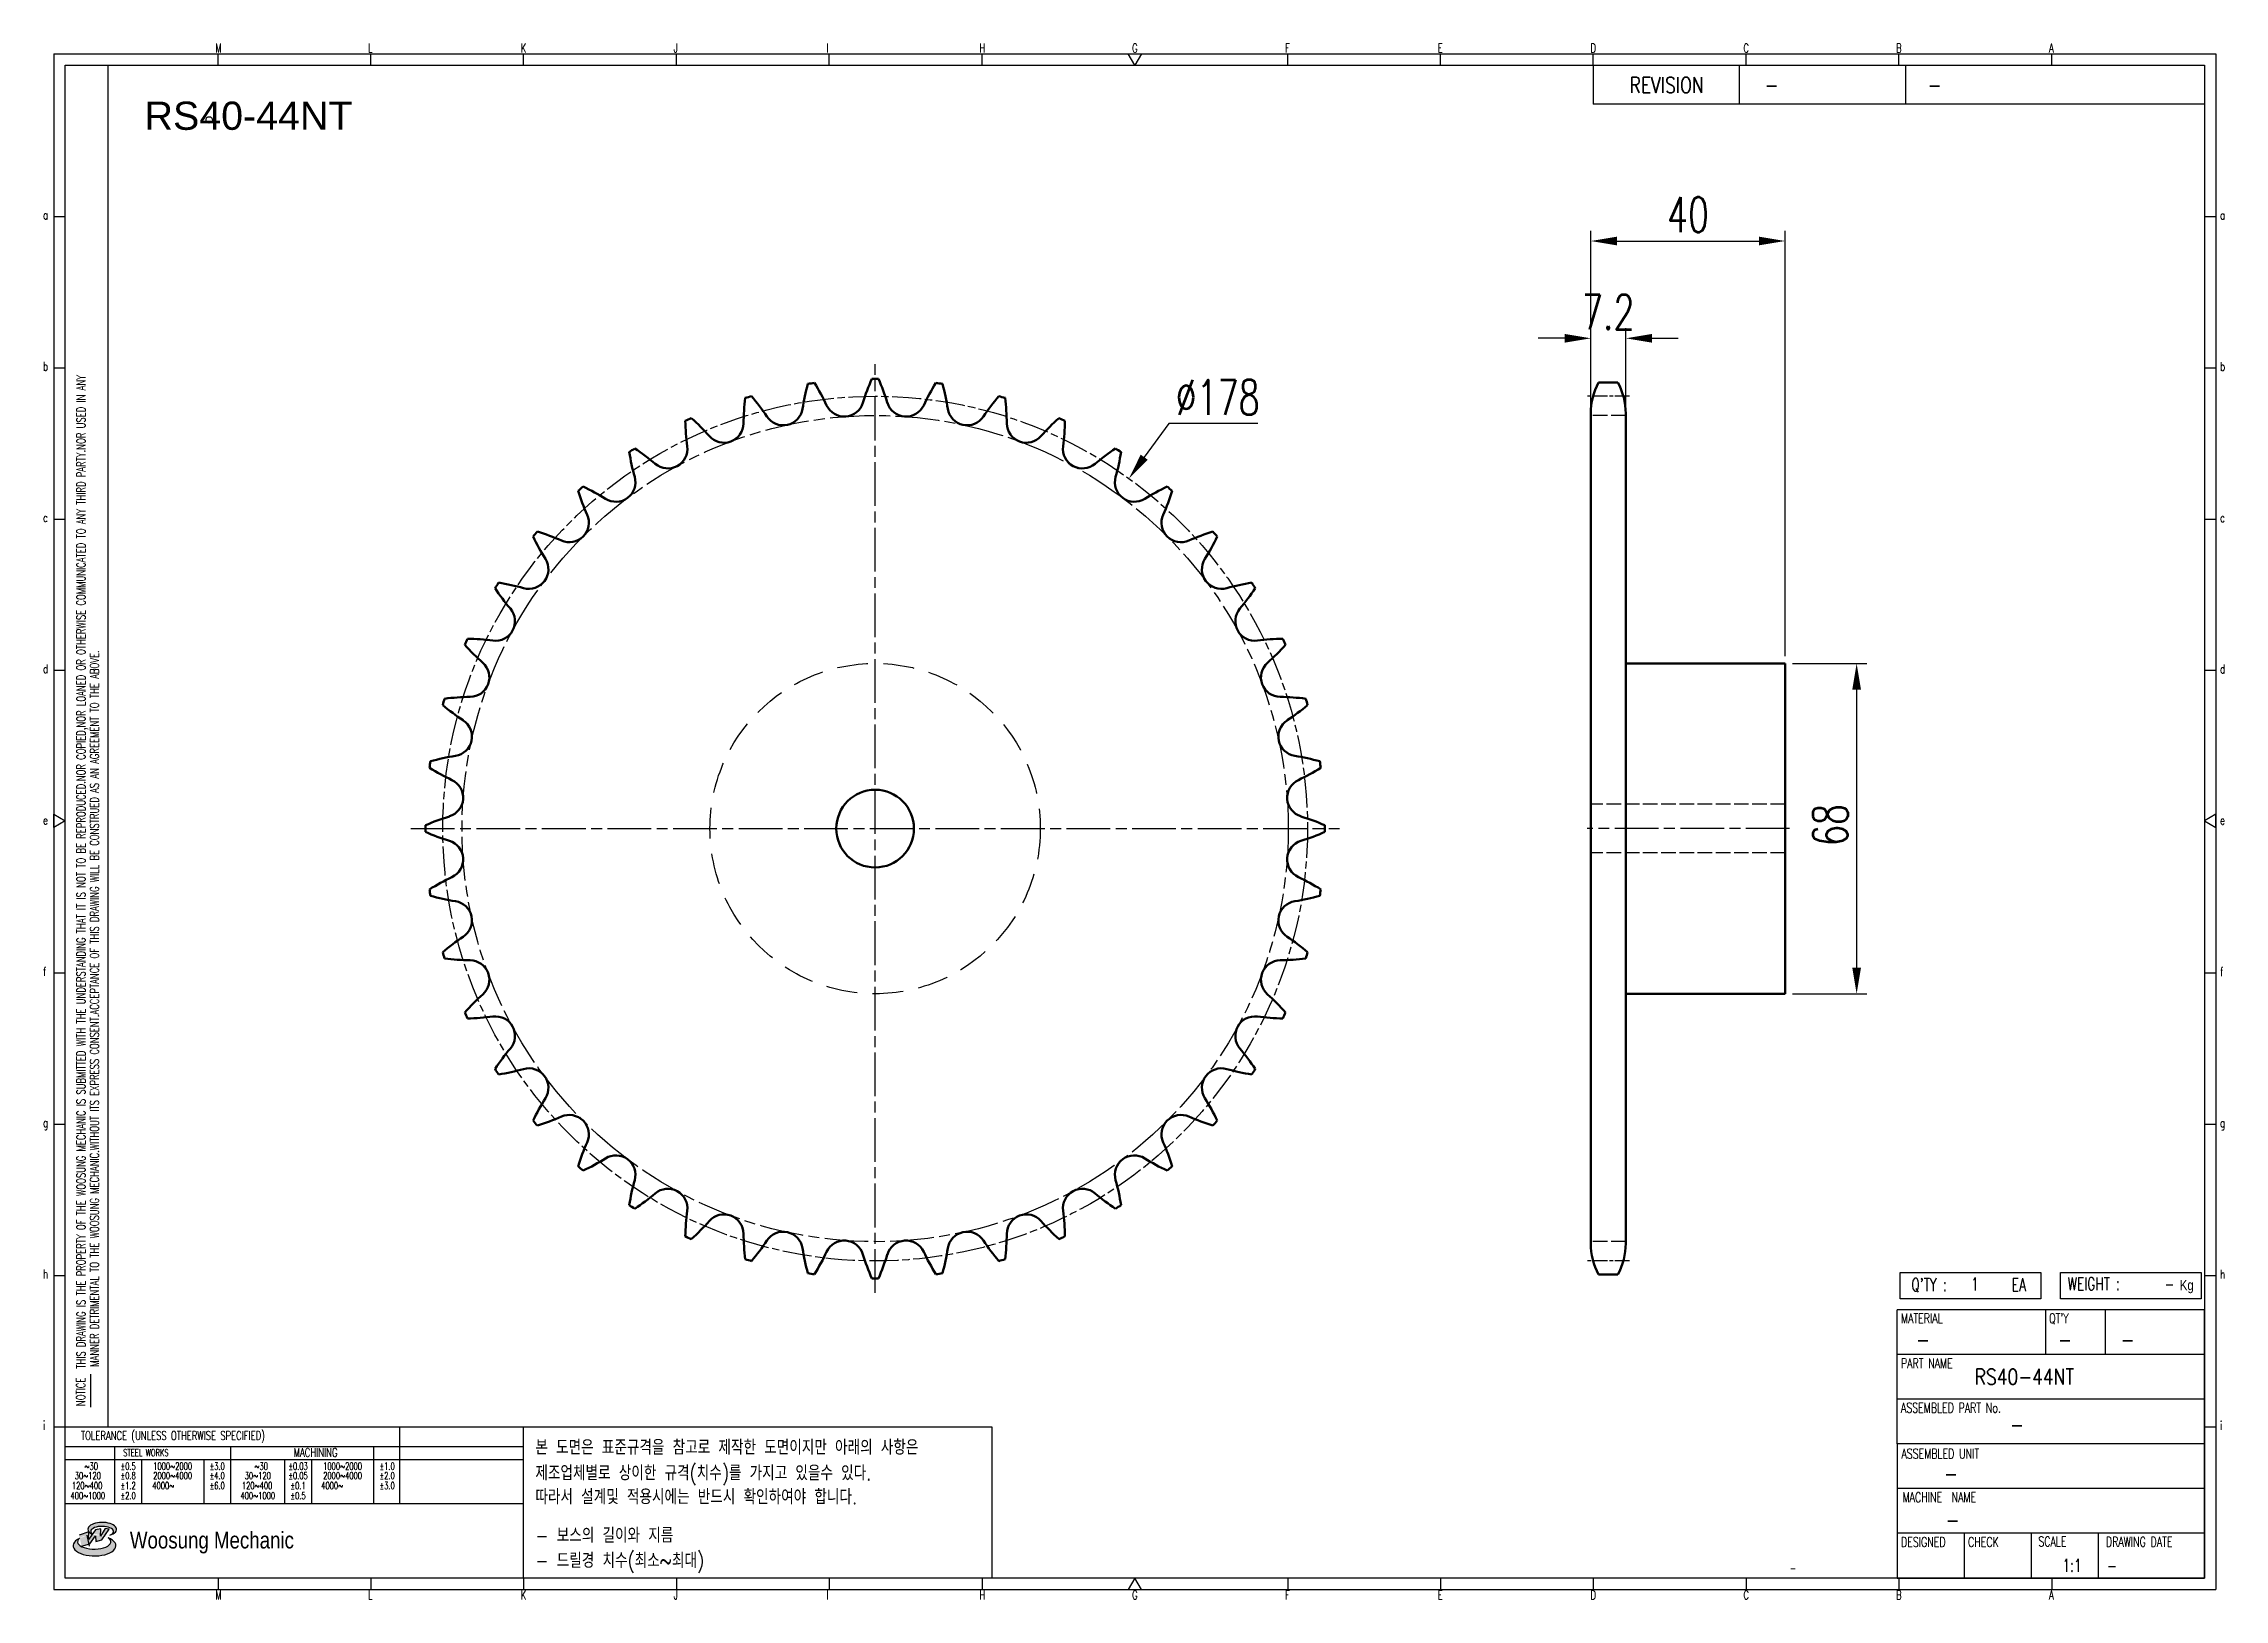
# Model space of a CAD drawing. Header units: millimetres. Extents: x 24041 to 24490, y 30 to 350.
import ezdxf
from ezdxf.enums import TextEntityAlignment as Align

# ---------------------------------------------------------------- set-up
doc = ezdxf.new("R2010")
doc.units = ezdxf.units.MM
for name, pattern in [('AM_ISO02W050', [7.5, 6, -1.5]), ('AM_ISO02W050x2', [3.75, 3, -0.75]), ('AM_ISO08W050', [18, 12, -1.5, 3, -1.5]), ('AM_ISO08W050x2', [9, 6, -0.75, 1.5, -0.75]), ('HIDDEN', [9.525, 6.35, -3.175])]:
    doc.linetypes.add(name, pattern=pattern)
for name, color, linetype, lineweight in [('AM_0N', 7, 'Continuous', 50), ('AM_3N', 6, 'AM_ISO02W050', 25), ('AM_7', 4, 'AM_ISO08W050', 25), ('AM_7N', 4, 'AM_ISO08W050', 25)]:
    doc.layers.add(name, color=color, linetype=linetype, lineweight=lineweight)
for name, color, linetype in [('HL', 2, 'HIDDEN'), ('S-DIM', 7, 'Continuous'), ('TITLE', 7, 'Continuous'), ('도면레이아웃', 7, 'Continuous')]:
    doc.layers.add(name, color=color, linetype=linetype)
doc.styles.add('HAN', font='ROMANS.shx', dxfattribs={"width": 0.7, "bigfont": 'whgtxt.shx'})
doc.styles.add('HKD_ST2', font='romans.shx', dxfattribs={"width": 0.7, "height": 4, "bigfont": '@extfont2.shx'})
doc.styles.add('HSG', font='SIMPLEX.shx', dxfattribs={"width": 0.7, "bigfont": 'HSG.shx'})
doc.styles.add('ROMANS', font='romans.shx', dxfattribs={"width": 0.7, "bigfont": 'whgtxt.shx'})
doc.styles.add('SLDTEXTSTYLE4', font='arial.ttf', dxfattribs={"width": 0.8})
doc.styles.get("Standard").update_dxf_attribs({"font": 'arial.ttf'})
doc.dimstyles.new('APP16', dxfattribs={"dimscale": 3, "dimtxt": 2.4, "dimasz": 1.8, "dimexe": 0.7, "dimexo": 0.5, "dimgap": 0.6, "dimtad": 1, "dimtoh": 1, "dimdec": 1, "dimrnd": 0.01, "dimzin": 9, "dimdsep": 46, "dimtxsty": 'HSG', "dimcen": 0, "dimclrd": 1, "dimclre": 1, "dimclrt": 256, "dimazin": 2, "dimtp": 1, "dimtm": 1, "dimtfac": 0.5, "dimtdec": 1, "dimtofl": 0, "dimtmove": 0, "dimatfit": 3, "dimfxl": 0, "dimtvp": 1, "dimtolj": 2, "dimlwd": -1, "dimlwe": -1, "dimarcsym": 0})

# ---------------------------------------------------------------- blocks, each defined once
blk = doc.blocks.new('SUYWSHJH')
at = {"layer": '도면레이아웃'}
h = blk.add_hatch(color=10, dxfattribs=at)
h.paths.add_polyline_path([(1.544, 35.177), (1.554, 34.966), (1.779, 35.034), (2.054, 35.422), (1.908, 35.446), (1.728, 35.167), (1.741, 35.439), (1.547, 35.405), (1.292, 35.041), (1.295, 35.33), (0.943, 35.208), (1.03, 34.8), (1.336, 34.885)])
edge = h.paths.add_edge_path()
edge.add_ellipse((1.795, 35.421), major_axis=(-0.53, 0), ratio=0.487785, start_angle=122.36065, end_angle=403.39574)
edge.add_line((1.411, 35.244), (1.419, 35.261))
edge.add_ellipse((1.798, 35.344), major_axis=(-0.423, 0), ratio=0.444396, start_angle=131.58977, end_angle=386.19408, ccw=False)
edge = h.paths.add_edge_path()
edge.add_ellipse((1.512, 34.815), major_axis=(-0.793, 0), ratio=0.480113, start_angle=314.67633, end_angle=590.85213)
edge.add_ellipse((1.501, 34.958), major_axis=(-0.62, 0), ratio=0.43311, start_angle=331.7024, end_angle=574.42495, ccw=False)
for p, q in [((0, 90.118), (80.15, 90.118)), ((0, 90.118), (0, 33.191)), ((6.089, 89.693), (6.089, 90.118)), ((11.753, 89.693), (11.753, 90.118)), ((17.418, 89.693), (17.418, 90.118)), ((23.082, 89.693), (23.082, 90.118)), ((28.746, 89.693), (28.746, 90.118)), ((34.411, 89.693), (34.411, 90.118)), ((45.739, 89.693), (45.739, 90.118)), ((51.404, 89.693), (51.404, 90.118)), ((57.068, 89.693), (57.068, 90.118)), ((62.732, 89.693), (62.732, 90.118)), ((68.397, 89.693), (68.397, 90.118)), ((74.061, 89.693), (74.061, 90.118)), ((80.15, 90.118), (80.15, 33.191)), ((0, 84.085), (0.425, 84.085)), ((79.725, 84.085), (80.15, 84.085)), ((0, 78.478), (0.425, 78.478)), ((79.725, 78.478), (80.15, 78.478)), ((0, 72.87), (0.425, 72.87)), ((79.725, 72.87), (80.15, 72.87)), ((0, 67.262), (0.425, 67.262)), ((79.725, 67.262), (80.15, 67.262)), ((0, 56.047), (0.425, 56.047)), ((79.725, 56.047), (80.15, 56.047)), ((0, 50.439), (0.425, 50.439)), ((79.725, 50.439), (80.15, 50.439)), ((0, 44.832), (0.425, 44.832)), ((79.725, 44.832), (80.15, 44.832)), ((1.377, 39.947), (1.377, 41.174)), ((0, 39.224), (0.425, 39.224)), ((79.725, 39.224), (80.15, 39.224)), ((0, 33.191), (80.15, 33.191)), ((6.089, 33.616), (6.089, 33.191)), ((11.753, 33.616), (11.753, 33.191)), ((17.418, 33.616), (17.418, 33.191)), ((23.082, 33.616), (23.082, 33.191)), ((28.746, 33.616), (28.746, 33.191)), ((34.411, 33.616), (34.411, 33.191)), ((45.739, 33.616), (45.739, 33.191)), ((51.404, 33.616), (51.404, 33.191)), ((57.068, 33.616), (57.068, 33.191)), ((62.732, 33.616), (62.732, 33.191)), ((68.397, 33.616), (68.397, 33.191)), ((74.061, 33.616), (74.061, 33.191))]:
    blk.add_line(p, q)
at = {"color": 2}
for p, q in [((2.017, 39.224), (2.017, 89.693)), ((0.425, 39.224), (17.418, 39.224)), ((12.816, 39.224), (12.816, 36.382)), ((17.418, 33.616), (17.418, 39.224)), ((0.425, 38.487), (17.418, 38.487)), ((0.425, 38.012), (17.418, 38.012)), ((2.257, 38.487), (2.257, 36.382)), ((3.257, 38.012), (3.257, 36.382)), ((5.557, 38.012), (5.557, 36.382)), ((6.557, 38.5), (6.557, 36.382)), ((8.557, 38.012), (8.557, 36.382)), ((9.557, 38.026), (9.557, 36.382)), ((11.857, 38.487), (11.857, 36.382)), ((0.425, 36.382), (17.418, 36.382))]:
    blk.add_line(p, q, dxfattribs=at)
at = {"color": 6, "ltscale": 0.5}
for p, q in [((57.068, 89.693), (57.068, 88.246)), ((62.47, 89.693), (62.47, 88.246)), ((68.635, 89.693), (68.635, 88.246)), ((79.725, 88.246), (57.068, 88.246)), ((68.336, 38.59), (68.336, 43.563)), ((79.725, 43.563), (68.336, 43.563)), ((73.827, 43.563), (73.827, 41.905)), ((76.037, 43.563), (76.037, 41.905)), ((79.725, 38.59), (79.725, 43.563)), ((79.725, 41.905), (68.336, 41.905)), ((79.725, 40.248), (68.336, 40.248)), ((68.336, 38.59), (68.336, 33.616)), ((79.725, 38.59), (68.336, 38.59)), ((79.725, 33.616), (79.725, 38.59)), ((79.725, 36.932), (68.336, 36.932)), ((79.725, 35.274), (68.336, 35.274)), ((70.822, 33.616), (70.822, 35.274)), ((73.309, 33.616), (73.309, 35.274)), ((75.796, 33.616), (75.796, 35.274)), ((68.336, 33.616), (79.725, 33.616))]:
    blk.add_line(p, q, dxfattribs=at)
for points in [[(40.075, 89.693), (39.83, 90.118), (40.32, 90.118)], [(0.425, 89.693), (79.725, 89.693), (79.725, 33.616), (0.425, 33.616)], [(0.425, 61.679), (0, 61.433), (0, 61.924)], [(79.725, 61.679), (80.15, 61.433), (80.15, 61.924)], [(40.075, 33.616), (39.83, 33.191), (40.32, 33.191)]]:
    blk.add_lwpolyline(points, close=True)
at = {"layer": 'TITLE', "color": 20}
for p, q in [((68.449, 43.961), (68.449, 44.936)), ((68.449, 44.936), (73.654, 44.936)), ((73.654, 44.936), (73.654, 43.961)), ((74.39, 43.961), (74.39, 44.936)), ((74.39, 44.936), (79.595, 44.936)), ((79.595, 44.936), (79.595, 43.961)), ((73.654, 43.961), (68.449, 43.961)), ((79.595, 43.961), (74.39, 43.961))]:
    blk.add_line(p, q, dxfattribs=at)
at = {"layer": '도면레이아웃'}
for p, q in [((1.295, 35.33), (0.943, 35.208)), ((1.03, 34.8), (1.336, 34.885)), ((1.224, 35.208), (1.311, 34.8)), ((1.224, 35.208), (1.224, 35.208)), ((1.547, 35.405), (1.292, 35.041)), ((1.292, 35.041), (1.295, 35.33)), ((1.336, 34.885), (1.544, 35.177)), ((1.419, 35.261), (1.411, 35.244)), ((1.544, 35.177), (1.554, 34.966)), ((1.741, 35.439), (1.547, 35.405)), ((1.554, 34.966), (1.779, 35.034)), ((1.908, 35.446), (1.728, 35.167)), ((1.728, 35.167), (1.741, 35.439)), ((1.779, 35.034), (2.054, 35.422)), ((2.054, 35.422), (1.908, 35.446))]:
    blk.add_line(p, q, dxfattribs=at)
for centre, major_axis, ratio, start_param, end_param in [((1.795, 35.421), (-0.53, 0), 0.487785, 2.135596, 7.040584), ((1.512, 34.815), (-0.793, 0), 0.480113, 5.492138, 10.312315), ((1.501, 34.958), (-0.62, 0), 0.43311, 5.789299, 10.025607), ((1.798, 35.344), (-0.423, 0), 0.444396, 2.296675, 6.740358)]:
    blk.add_ellipse(centre, major_axis=major_axis, ratio=ratio, start_param=start_param, end_param=end_param, dxfattribs=at)
at = {"color": 4, "style": 'HKD_ST2', "width": 0.7}
for s, p in [('M', (5.988, 90.164)), ('L', (11.652, 90.164)), ('K', (17.316, 90.164)), ('J', (22.981, 90.164)), ('I', (28.645, 90.164)), ('H', (34.309, 90.164)), ('G', (39.974, 90.164)), ('F', (45.638, 90.164)), ('E', (51.302, 90.164)), ('D', (56.967, 90.164)), ('C', (62.631, 90.164)), ('B', (68.295, 90.164)), ('A', (73.96, 90.164)), ('a', (-0.395, 83.976)), ('a', (80.305, 83.97)), ('b', (-0.395, 78.368)), ('b', (80.305, 78.362)), ('c', (-0.395, 72.76)), ('c', (80.305, 72.754)), ('d', (-0.395, 67.153)), ('d', (80.305, 67.147)), ('e', (-0.395, 61.545)), ('e', (80.305, 61.539)), ('f', (-0.395, 55.937)), ('f', (80.305, 55.931)), ('g', (-0.395, 50.33)), ('g', (80.305, 50.324)), ('h', (-0.395, 44.722)), ('h', (80.305, 44.716)), ('i', (-0.395, 39.114)), ('i', (80.305, 39.108)), ('M', (5.988, 32.824)), ('L', (11.652, 32.824)), ('K', (17.316, 32.824)), ('J', (22.981, 32.824)), ('I', (28.645, 32.824)), ('H', (34.309, 32.824)), ('G', (39.974, 32.824)), ('F', (45.638, 32.824)), ('E', (51.302, 32.824)), ('D', (56.967, 32.824)), ('C', (62.631, 32.824)), ('B', (68.295, 32.824)), ('A', (73.96, 32.824))]:
    blk.add_text(s, height=0.326, dxfattribs=at).set_placement(p)
for s, height, style, width, p in [('REVISION', 0.5806, 'HAN', 0.8, (58.415, 88.664)), ('-', 0.581, 'HAN', 0.8, (63.426, 88.664)), ('-', 0.581, 'HAN', 0.8, (69.468, 88.664)), ("Q'TY : ", 0.4746, 'HKD_ST2', 0.7, (68.857, 44.253)), ('1', 0.475, 'HKD_ST2', 0.7, (71.071, 44.275)), ('EA', 0.4746, 'HKD_ST2', 0.7, (72.578, 44.253)), ('WEIGHT : ', 0.4746, 'HKD_ST2', 0.7, (74.65, 44.286)), ('-', 0.581, 'HAN', 0.8, (69.029, 42.157)), ('-', 0.581, 'HAN', 0.8, (74.289, 42.157)), ('-', 0.581, 'HAN', 0.8, (76.623, 42.157)), ('-', 0.581, 'HAN', 0.8, (72.515, 39.013)), ('-', 0.581, 'HAN', 0.8, (70.067, 37.189)), ('-', 0.581, 'HAN', 0.8, (70.126, 35.48)), ('1:1', 0.4746, 'HKD_ST2', 0.7, (74.458, 33.848)), ('-', 0.475, 'HKD_ST2', 0.7, (76.112, 33.837))]:
    blk.add_text(s, height=height, dxfattribs=dict(style=style, width=width)).set_placement(p)
at = {"color": 6, "style": 'HKD_ST2', "width": 0.7}
for s, p in [(' THIS DRAWING IS THE PROPERTY OF THE WOOSUNG MECHANIC IS SUBMITTED WITH THE UNDERSTANDING THAT IT IS NOT TO BE REPRODUCED.NOR COPIED,NOR LOANED OR OTHERWISE COMMUNICATED TO ANY THIRD PARTY.NOR USED IN ANY', (1.173, 41.217)), ('MANNER DETRIMENTAL TO THE WOOSUNG MECHANIC.WITHOUT ITS EXPRESS CONSENT.ACCEPTANCE OF THIS DRAWING WILL BE CONSTRUED AS AN AGREEMENT TO THE ABOVE.', (1.672, 41.447))]:
    blk.add_text(s, height=0.326266, rotation=90, dxfattribs=at).set_placement(p)
at = {"style": 'HKD_ST2', "width": 0.7}
blk.add_text('-', height=0.475, dxfattribs=at).set_placement((78.613, 44.286), align=Align.RIGHT)
at = {"color": 4, "style": 'HKD_ST2', "width": 0.7}
for s, height, p in [('MATERIAL', 0.3651, (68.474, 43.425)), ("QT'Y", 0.3651, (73.965, 43.425)), ('PART NAME', 0.3651, (68.474, 41.756)), ('ASSEMBLED PART No.', 0.36511, (68.474, 40.109)), ('ASSEMBLED UNIT', 0.36511, (68.49, 38.408)), ('MACHINE  NAME', 0.36511, (68.532, 36.794)), ('DESIGNED', 0.3651, (68.474, 35.136)), ('CHECK', 0.3651, (70.961, 35.136)), ('SCALE', 0.3651, (73.566, 35.153)), ('DRAWING DATE', 0.36511, (76.071, 35.141))]:
    blk.add_text(s, height=height, dxfattribs=at).set_placement(p, align=Align.TOP_LEFT)
at = {"style": 'HKD_ST2', "width": 0.7}
blk.add_text('NOTICE', height=0.3263, rotation=90, dxfattribs=at).set_placement((1.163, 39.988))
for s, height, style, width, p in [('TOLERANCE (UNLESS OTHERWISE SPECIFIED)', 0.32627, 'HKD_ST2', 0.7, (4.417, 38.896)), ('-', 0.326, 'ROMANS', 0.65, (64.469, 33.975))]:
    blk.add_text(s, height=height, dxfattribs=dict(style=style, width=width)).set_placement(p, align=Align.MIDDLE_CENTER)
at = {"color": 4, "style": 'HKD_ST2', "width": 0.7}
for s, height, p in [('STEEL WORKS', 0.26101, (3.416, 38.268)), ('MACHINING', 0.3263, (9.707, 38.27)), ('%%P0.5', 0.261, (2.757, 37.762)), ('%%P0.8', 0.261, (2.757, 37.411)), ('%%P3.0', 0.261, (6.057, 37.762)), ('%%P4.0', 0.261, (6.057, 37.411)), ('%%P0.03', 0.261, (9.057, 37.762)), ('%%P0.05', 0.261, (9.057, 37.411)), ('%%P1.0', 0.261, (12.357, 37.762)), ('%%P2.0', 0.261, (12.357, 37.411)), ('%%P1.2', 0.261, (2.757, 37.045)), ('%%P2.0', 0.261, (2.757, 36.67)), ('%%P6.0', 0.261, (6.057, 37.045)), ('%%P0.1', 0.261, (9.057, 37.045)), ('%%P0.5', 0.261, (9.057, 36.67)), ('%%P3.0', 0.261, (12.357, 37.045))]:
    blk.add_text(s, height=height, dxfattribs=at).set_placement(p, align=Align.MIDDLE)
for s, height, p in [('30%%126120', 0.261, (1.263, 37.411)), ('%%12630', 0.261, (1.389, 37.762)), ('2000%%1264000', 0.26101, (4.407, 37.411)), ('1000%%1262000', 0.26101, (4.407, 37.762)), ('30%%126120', 0.261, (7.563, 37.411)), ('%%12630', 0.261, (7.689, 37.762)), ('2000%%1264000', 0.26101, (10.707, 37.411)), ('1000%%1262000', 0.26101, (10.707, 37.762)), ('400%%1261000', 0.26101, (1.263, 36.67)), ('120%%126400', 0.26101, (1.237, 37.045)), ('4000%%126', 0.261, (4.061, 37.045)), ('400%%1261000', 0.26101, (7.563, 36.67)), ('120%%126400', 0.26101, (7.537, 37.045)), ('4000%%126', 0.261, (10.321, 37.045))]:
    blk.add_text(s, height=height, dxfattribs=at).set_placement(p, align=Align.MIDDLE_CENTER)
at = {"color": 1, "style": 'SLDTEXTSTYLE4', "width": 0.8}
blk.add_text('Woosung Mechanic', height=0.61957, dxfattribs=at).set_placement((2.822, 34.711))
at = {"layer": 'TITLE', "width": 0.8}
blk.add_text('Kg', height=0.3789, dxfattribs=at).set_placement((78.807, 44.286))
blk = doc.blocks.new('*D2')
at = {"layer": 'Defpoints', "color": 0, "transparency": 16777216}
for p in [(24264.19, 260.37), (24159.72, 116.22)]:
    blk.add_point(p, dxfattribs=at)
at = {"layer": 'S-DIM', "color": 1, "transparency": 16777216}
for p, q in [((24272.38, 271.68), (24267.36, 264.74)), ((24290.74, 271.68), (24272.38, 271.68))]:
    blk.add_line(p, q, dxfattribs=at)
blk.add_solid([(24266.63, 265.27), (24268.08, 264.21), (24264.19, 260.37)], dxfattribs=at)
at = {"layer": 'S-DIM', "transparency": 16777216, "insert": (24282.46, 277.08), "char_height": 7.2, "attachment_point": 5, "style": 'HSG'}
blk.add_mtext('\\A2;∅178', dxfattribs=at)
blk = doc.blocks.new('*D3')
at = {"layer": 'Defpoints', "color": 0, "transparency": 16777216}
for p in [(24366.48, 289.22), (24359.28, 273.71), (24366.48, 273.33)]:
    blk.add_point(p, dxfattribs=at)
at = {"layer": 'S-DIM', "color": 1, "transparency": 16777216}
for p, q in [((24353.88, 289.22), (24348.48, 289.22)), ((24359.28, 275.21), (24359.28, 291.32)), ((24366.48, 274.83), (24366.48, 291.32)), ((24371.88, 289.22), (24377.28, 289.22))]:
    blk.add_line(p, q, dxfattribs=at)
for points in [[(24353.88, 290.12), (24353.88, 288.32), (24359.28, 289.22)], [(24371.88, 290.12), (24371.88, 288.32), (24366.48, 289.22)]]:
    blk.add_solid(points, dxfattribs=at)
at = {"layer": 'S-DIM', "transparency": 16777216, "insert": (24362.88, 294.62), "char_height": 7.2, "attachment_point": 5, "style": 'HSG'}
blk.add_mtext('\\A2;7.2', dxfattribs=at)
blk = doc.blocks.new('*D4')
at = {"layer": 'Defpoints', "color": 0, "transparency": 16777216}
for p in [(24399.28, 309.25), (24359.28, 273.71), (24399.28, 222.29)]:
    blk.add_point(p, dxfattribs=at)
at = {"layer": 'S-DIM', "color": 1, "transparency": 16777216}
for p, q in [((24359.28, 275.21), (24359.28, 311.35)), ((24399.28, 223.79), (24399.28, 311.35)), ((24364.68, 309.25), (24393.88, 309.25))]:
    blk.add_line(p, q, dxfattribs=at)
for points in [[(24364.68, 310.15), (24364.68, 308.35), (24359.28, 309.25)], [(24393.88, 310.15), (24393.88, 308.35), (24399.28, 309.25)]]:
    blk.add_solid(points, dxfattribs=at)
at = {"layer": 'S-DIM', "transparency": 16777216, "insert": (24379.28, 314.65), "char_height": 7.2, "attachment_point": 5, "style": 'HSG'}
blk.add_mtext('\\A2;40', dxfattribs=at)
blk = doc.blocks.new('*D5')
at = {"layer": 'Defpoints', "color": 0, "transparency": 16777216}
for p in [(24399.28, 222.29), (24399.28, 154.29), (24414.01, 154.29)]:
    blk.add_point(p, dxfattribs=at)
at = {"layer": 'S-DIM', "color": 1, "transparency": 16777216}
for p, q in [((24400.78, 222.29), (24416.11, 222.29)), ((24414.01, 216.89), (24414.01, 159.69)), ((24400.78, 154.29), (24416.11, 154.29))]:
    blk.add_line(p, q, dxfattribs=at)
for points in [[(24413.11, 216.89), (24414.91, 216.89), (24414.01, 222.29)], [(24413.11, 159.69), (24414.91, 159.69), (24414.01, 154.29)]]:
    blk.add_solid(points, dxfattribs=at)
at = {"layer": 'S-DIM', "transparency": 16777216, "insert": (24408.61, 189.05), "char_height": 7.2, "attachment_point": 5, "rotation": 90, "style": 'HSG'}
blk.add_mtext('\\A2;68', dxfattribs=at)

msp = doc.modelspace()

# ---------------------------------------------------------------- linework, layer by layer
at = {"color": 4}
msp.add_lwpolyline([(24139.58, 65.16), (24236, 65.16), (24236, 34.01), (24139.58, 34.01)], close=True, dxfattribs=at)
msp.add_circle((24074.87, 334.17), 0.671)
at = {"layer": 'AM_0N'}
for p, q in [((24360.89, 280.11), (24364.87, 280.11)), ((24359.28, 273.71), (24359.28, 102.88)), ((24366.48, 273.71), (24366.48, 102.88)), ((24366.48, 222.29), (24399.28, 222.29)), ((24399.28, 222.29), (24399.28, 154.29)), ((24366.48, 154.29), (24399.28, 154.29)), ((24360.89, 96.48), (24364.87, 96.48))]:
    msp.add_line(p, q, dxfattribs=at)
msp.add_circle((24211.95, 188.29), 8, dxfattribs=at)
for centre, radius, start, end in [((24240.37, 268.02), 43.88, 164.3698, 171.25), ((24211.95, 188.29), 92.59, 97.7618, 98.6018), ((24162.23, 256.79), 43.88, 25.1136, 31.9938), ((24251.42, 263.17), 43.88, 156.188, 163.0682), ((24211.95, 188.29), 92.59, 89.58, 90.42), ((24172.48, 263.17), 43.88, 16.9318, 23.812), ((24261.68, 256.79), 43.88, 148.0062, 154.8864), ((24211.95, 188.29), 92.59, 81.3982, 82.2382), ((24183.54, 268.02), 43.88, 8.75, 15.6302), ((24372.78, 273.71), 13.5, 151.7009, 180), ((24352.98, 273.71), 13.5, 0, 28.2991), ((24228.73, 271.26), 43.88, 172.5516, 179.4318), ((24211.95, 188.29), 92.59, 105.9436, 106.7837), ((24152.99, 249.02), 43.88, 33.2955, 40.1756), ((24193.03, 275.31), 4.01, 213.2955, 351.25), ((24205.6, 277.12), 4.01, 205.1136, 343.0682), ((24218.31, 277.12), 4.01, 196.9318, 334.8864), ((24230.88, 275.31), 4.01, 188.75, 326.7045), ((24270.92, 249.02), 43.88, 139.8244, 146.7045), ((24211.95, 188.29), 92.59, 73.2163, 74.0564), ((24195.18, 271.26), 43.88, 0.5682, 7.4484), ((24211.95, 188.29), 92.59, 114.1254, 114.9655), ((24216.75, 272.8), 43.88, 180.7335, 187.6136), ((24144.95, 240.01), 43.88, 41.4773, 48.3574), ((24180.83, 271.73), 4.01, 221.4773, 359.4318), ((24243.07, 271.73), 4.01, 180.5682, 318.5227), ((24278.96, 240.01), 43.88, 131.6426, 138.5227), ((24211.95, 188.29), 92.59, 65.0345, 65.8746), ((24207.16, 272.8), 43.88, 352.3864, 359.2665), ((24211.95, 188.29), 92.59, 122.3073, 123.1473), ((24204.68, 272.62), 43.88, 188.9153, 195.7955), ((24138.27, 229.94), 43.88, 49.6591, 56.5393), ((24169.28, 266.45), 4.01, 229.6591, 7.6136), ((24254.63, 266.45), 4.01, 172.3864, 310.3409), ((24285.64, 229.94), 43.88, 123.4607, 130.3409), ((24211.95, 188.29), 92.59, 56.8527, 57.6927), ((24219.23, 272.62), 43.88, 344.2045, 351.0847), ((24158.59, 259.58), 4.01, 237.8409, 15.7955), ((24265.32, 259.58), 4.01, 164.2045, 302.1591), ((24211.95, 188.29), 92.59, 130.4891, 131.3291), ((24192.75, 270.73), 43.88, 197.0971, 203.9773), ((24133.09, 219.03), 43.88, 57.8409, 64.7211), ((24290.82, 219.03), 43.88, 115.2789, 122.1591), ((24231.16, 270.73), 43.88, 336.0227, 342.9029), ((24211.95, 188.29), 92.59, 48.6709, 49.5109), ((24148.99, 251.26), 4.01, 246.0227, 23.9773), ((24274.92, 251.26), 4.01, 156.0227, 293.9773), ((24211.95, 188.29), 92.59, 138.6709, 139.5109), ((24181.22, 267.16), 43.88, 205.2789, 212.1591), ((24129.52, 207.5), 43.88, 66.0227, 72.9029), ((24294.39, 207.5), 43.88, 107.0971, 113.9773), ((24242.69, 267.16), 43.88, 327.8409, 334.7211), ((24211.95, 188.29), 92.59, 40.4891, 41.3291), ((24140.67, 241.66), 4.01, 254.2045, 32.1591), ((24283.24, 241.66), 4.01, 147.8409, 285.7955), ((24211.95, 188.29), 92.59, 146.8527, 147.6927), ((24127.63, 195.57), 43.88, 74.2045, 81.0847), ((24296.28, 195.57), 43.88, 98.9153, 105.7955), ((24211.95, 188.29), 92.59, 32.3073, 33.1473), ((24133.8, 230.97), 4.01, 262.3864, 40.3409), ((24170.3, 261.98), 43.88, 213.4607, 220.3409), ((24290.11, 230.97), 4.01, 139.6591, 277.6136), ((24253.6, 261.98), 43.88, 319.6591, 326.5393), ((24211.95, 188.29), 92.59, 155.0345, 155.8746), ((24160.24, 255.3), 43.88, 221.6426, 228.5227), ((24127.45, 183.5), 43.88, 82.3864, 89.2665), ((24296.46, 183.5), 43.88, 90.7335, 97.6136), ((24263.67, 255.3), 43.88, 311.4773, 318.3574), ((24211.95, 188.29), 92.59, 24.1254, 24.9655), ((24128.52, 219.41), 4.01, 270.5682, 48.5227), ((24295.39, 219.41), 4.01, 131.4773, 269.4318), ((24211.95, 188.29), 92.59, 163.2163, 164.0564), ((24151.23, 247.26), 43.88, 229.8244, 236.7045), ((24128.99, 171.52), 43.88, 90.5682, 97.4484), ((24294.92, 171.52), 43.88, 82.5516, 89.4318), ((24272.68, 247.26), 43.88, 303.2955, 310.1756), ((24211.95, 188.29), 92.59, 15.9436, 16.7837), ((24124.94, 207.22), 4.01, 278.75, 56.7045), ((24298.97, 207.22), 4.01, 123.2955, 261.25), ((24211.95, 188.29), 92.59, 171.3982, 172.2382), ((24132.22, 159.88), 43.88, 98.75, 105.6302), ((24291.68, 159.88), 43.88, 74.3698, 81.25), ((24211.95, 188.29), 92.59, 7.7618, 8.6018), ((24143.46, 238.02), 43.88, 238.0062, 244.8864), ((24123.13, 194.65), 4.01, 286.9318, 64.8864), ((24300.78, 194.65), 4.01, 115.1136, 253.0682), ((24280.45, 238.02), 43.88, 295.1136, 301.9938), ((24137.08, 148.82), 43.88, 106.9318, 113.812), ((24211.95, 188.29), 92.59, 179.58, 180.42), ((24286.83, 148.82), 43.88, 66.188, 73.0682), ((24211.95, 188.29), 92.59, 359.58, 0.42), ((24137.08, 227.76), 43.88, 246.188, 253.0682), ((24123.13, 181.94), 4.01, 295.1136, 73.0682), ((24300.78, 181.94), 4.01, 106.9318, 244.8864), ((24286.83, 227.76), 43.88, 286.9318, 293.812), ((24143.46, 138.57), 43.88, 115.1136, 121.9938), ((24211.95, 188.29), 92.59, 187.7618, 188.6018), ((24280.45, 138.57), 43.88, 58.0062, 64.8864), ((24211.95, 188.29), 92.59, 351.3982, 352.2382), ((24132.22, 216.71), 43.88, 254.3698, 261.25), ((24124.94, 169.37), 4.01, 303.2955, 81.25), ((24298.97, 169.37), 4.01, 98.75, 236.7045), ((24291.68, 216.71), 43.88, 278.75, 285.6302), ((24151.23, 129.33), 43.88, 123.2955, 130.1756), ((24211.95, 188.29), 92.59, 195.9436, 196.7837), ((24272.68, 129.33), 43.88, 49.8244, 56.7045), ((24211.95, 188.29), 92.59, 343.2163, 344.0564), ((24128.99, 205.07), 43.88, 262.5516, 269.4318), ((24128.52, 157.17), 4.01, 311.4773, 89.4318), ((24295.39, 157.17), 4.01, 90.5682, 228.5227), ((24294.92, 205.07), 43.88, 270.5682, 277.4484), ((24160.24, 121.29), 43.88, 131.4773, 138.3574), ((24263.67, 121.29), 43.88, 41.6426, 48.5227), ((24211.95, 188.29), 92.59, 204.1254, 204.9655), ((24127.45, 193.09), 43.88, 270.7335, 277.6136), ((24133.8, 145.62), 4.01, 319.6591, 97.6136), ((24290.11, 145.62), 4.01, 82.3864, 220.3409), ((24296.46, 193.09), 43.88, 262.3864, 269.2665), ((24211.95, 188.29), 92.59, 335.0345, 335.8746), ((24170.3, 114.61), 43.88, 139.6591, 146.5393), ((24253.6, 114.61), 43.88, 33.4607, 40.3409), ((24211.95, 188.29), 92.59, 212.3073, 213.1473), ((24127.63, 181.02), 43.88, 278.9153, 285.7955), ((24140.67, 134.93), 4.01, 327.8409, 105.7955), ((24283.24, 134.93), 4.01, 74.2045, 212.1591), ((24296.28, 181.02), 43.88, 254.2045, 261.0847), ((24211.95, 188.29), 92.59, 326.8527, 327.6927), ((24181.22, 109.43), 43.88, 147.8409, 154.7211), ((24242.69, 109.43), 43.88, 25.2789, 32.1591), ((24211.95, 188.29), 92.59, 220.4891, 221.3291), ((24129.52, 169.09), 43.88, 287.0971, 293.9773), ((24148.99, 125.33), 4.01, 336.0227, 113.9773), ((24274.92, 125.33), 4.01, 66.0227, 203.9773), ((24294.39, 169.09), 43.88, 246.0227, 252.9029), ((24211.95, 188.29), 92.59, 318.6709, 319.5109), ((24192.75, 105.86), 43.88, 156.0227, 162.9029), ((24231.16, 105.86), 43.88, 17.0971, 23.9773), ((24211.95, 188.29), 92.59, 228.6709, 229.5109), ((24133.09, 157.55), 43.88, 295.2789, 302.1591), ((24158.59, 117.01), 4.01, 344.2045, 122.1591), ((24265.32, 117.01), 4.01, 57.8409, 195.7955), ((24290.82, 157.55), 43.88, 237.8409, 244.7211), ((24211.95, 188.29), 92.59, 310.4891, 311.3291), ((24204.68, 103.97), 43.88, 164.2045, 171.0847), ((24138.27, 146.64), 43.88, 303.4607, 310.3409), ((24169.28, 110.14), 4.01, 352.3864, 130.3409), ((24254.63, 110.14), 4.01, 49.6591, 187.6136), ((24285.64, 146.64), 43.88, 229.6591, 236.5393), ((24219.23, 103.97), 43.88, 8.9153, 15.7955), ((24211.95, 188.29), 92.59, 236.8527, 237.6927), ((24216.75, 103.79), 43.88, 172.3864, 179.2665), ((24180.83, 104.86), 4.01, 0.5682, 138.5227), ((24243.07, 104.86), 4.01, 41.4773, 179.4318), ((24207.16, 103.79), 43.88, 0.7335, 7.6136), ((24211.95, 188.29), 92.59, 302.3073, 303.1473), ((24211.95, 188.29), 92.59, 245.0345, 245.8746), ((24144.95, 136.58), 43.88, 311.6426, 318.5227), ((24228.73, 105.33), 43.88, 180.5682, 187.4484), ((24152.99, 127.57), 43.88, 319.8244, 326.7045), ((24193.03, 101.28), 4.01, 8.75, 146.7045), ((24205.6, 99.47), 4.01, 16.9318, 154.8864), ((24218.31, 99.47), 4.01, 25.1136, 163.0682), ((24230.88, 101.28), 4.01, 33.2955, 171.25), ((24270.92, 127.57), 43.88, 213.2955, 220.1756), ((24195.18, 105.33), 43.88, 352.5516, 359.4318), ((24278.96, 136.58), 43.88, 221.4773, 228.3574), ((24211.95, 188.29), 92.59, 294.1254, 294.9655), ((24211.95, 188.29), 92.59, 253.2163, 254.0564), ((24240.37, 108.56), 43.88, 188.75, 195.6302), ((24162.23, 119.8), 43.88, 328.0062, 334.8864), ((24251.42, 113.42), 43.88, 196.9318, 203.812), ((24172.48, 113.42), 43.88, 336.188, 343.0682), ((24261.68, 119.8), 43.88, 205.1136, 211.9938), ((24183.54, 108.56), 43.88, 344.3698, 351.25), ((24211.95, 188.29), 92.59, 285.9436, 286.7837), ((24372.78, 102.88), 13.5, 180, 208.2991), ((24352.98, 102.88), 13.5, 331.7009, 0), ((24211.95, 188.29), 92.59, 261.3982, 262.2382), ((24211.95, 188.29), 92.59, 269.58, 270.42), ((24211.95, 188.29), 92.59, 277.7618, 278.6018)]:
    msp.add_arc(centre, radius, start, end, dxfattribs=at)
at = {"layer": 'AM_3N', "linetype": 'AM_ISO02W050x2'}
for p, q in [((24366.48, 273.33), (24359.28, 273.33)), ((24366.48, 103.26), (24359.28, 103.26))]:
    msp.add_line(p, q, dxfattribs=at)
at = {"layer": 'AM_3N', "color": 2, "linetype": 'AM_ISO02W050x2'}
for p, q in [((24399.28, 193.29), (24359.28, 193.29)), ((24399.28, 183.29), (24359.28, 183.29))]:
    msp.add_line(p, q, dxfattribs=at)
at = {"layer": 'AM_7', "linetype": 'AM_ISO08W050x2'}
msp.add_circle((24211.95, 188.29), 89.01, dxfattribs=at)
at = {"layer": 'AM_7N', "linetype": 'AM_ISO08W050x2', "ltscale": 1.5}
for p, q in [((24211.95, 92.7), (24211.95, 283.89)), ((24116.36, 188.29), (24307.55, 188.29)), ((24400.22, 188.29), (24358.52, 188.29))]:
    msp.add_line(p, q, dxfattribs=at)
at = {"layer": 'AM_7N', "linetype": 'AM_ISO08W050x2', "ltscale": 0.5}
for p, q in [((24367.25, 277.31), (24358.52, 277.31)), ((24367.25, 99.28), (24358.52, 99.28))]:
    msp.add_line(p, q, dxfattribs=at)
at = {"layer": 'AM_7N', "linetype": 'AM_ISO08W050x2', "ltscale": 1.5}
msp.add_circle((24211.95, 188.29), 85.04, dxfattribs=at)
at = {"layer": 'HL'}
msp.add_circle((24211.95, 188.29), 34, dxfattribs=at)

# ---------------------------------------------------------------- block references
at = {"xscale": 5.553866799899586, "yscale": 5.553866799899586, "zscale": 5.553866799899586}
msp.add_blockref('SUYWSHJH', (24042.85, -152.69), dxfattribs=at)

# ---------------------------------------------------------------- texts
at = {"color": 2}
msp.add_text('RS40-44NT', height=5.803, dxfattribs=at).set_placement((24061.55, 332.14))
at = {"style": 'HAN', "width": 0.8}
msp.add_text('RS40-44NT', height=3.225, dxfattribs=at).set_placement((24438.32, 73.83))
at = {"color": 4, "style": 'HAN', "width": 0.8}
for s, p in [('본 도면은 표준규격을 참고로 제작한 도면이지만 아래의 사항은', (24142, 59.39)), ('제조업체별로 상이한 규격(치수)를 가지고 있을수 있다.', (24142, 54.11)), ('따라서 설계및 적용시에는 반드시 확인하여야 합니다.', (24142, 49.2)), ('- 보스의 길이와 지름', (24142, 41.28)), ('- 드릴경 치수(최소~최대)', (24142, 36.09))]:
    msp.add_text(s, height=3.0511, dxfattribs=at).set_placement(p)

# ---------------------------------------------------------------- dimensions: what is measured, and where the dimension line sits
at = {"layer": 'S-DIM'}
dim = msp.add_linear_dim(base=(24399.28, 309.25), p1=(24359.28, 273.71), p2=(24399.28, 222.29), dimstyle='APP16', dxfattribs=at)
dim.commit()
dim.dimension.update_dxf_attribs({"geometry": '*D4', "text_midpoint": (24379.28, 314.65)})
dim = msp.add_linear_dim(base=(24366.48, 289.22), p1=(24359.28, 273.71), p2=(24366.48, 273.33), dimstyle='APP16', dxfattribs=at)
dim.commit()
dim.dimension.update_dxf_attribs({"geometry": '*D3', "text_midpoint": (24362.88, 289.22), "dimtype": 128})
dim = msp.add_diameter_dim_2p(p1=(24159.72, 116.22), p2=(24264.19, 260.37), dimstyle='APP16', dxfattribs=at)
dim.commit()
dim.dimension.update_dxf_attribs({"geometry": '*D2', "text_midpoint": (24282.46, 271.68), "dimtype": 131})
dim = msp.add_linear_dim(base=(24414.01, 154.29), p1=(24399.28, 222.29), p2=(24399.28, 154.29), angle=90, dimstyle='APP16', dxfattribs=at)
dim.commit()
dim.dimension.update_dxf_attribs({"geometry": '*D5', "text_midpoint": (24414.01, 189.05), "dimtype": 128})

doc.saveas('drawing.dxf')
